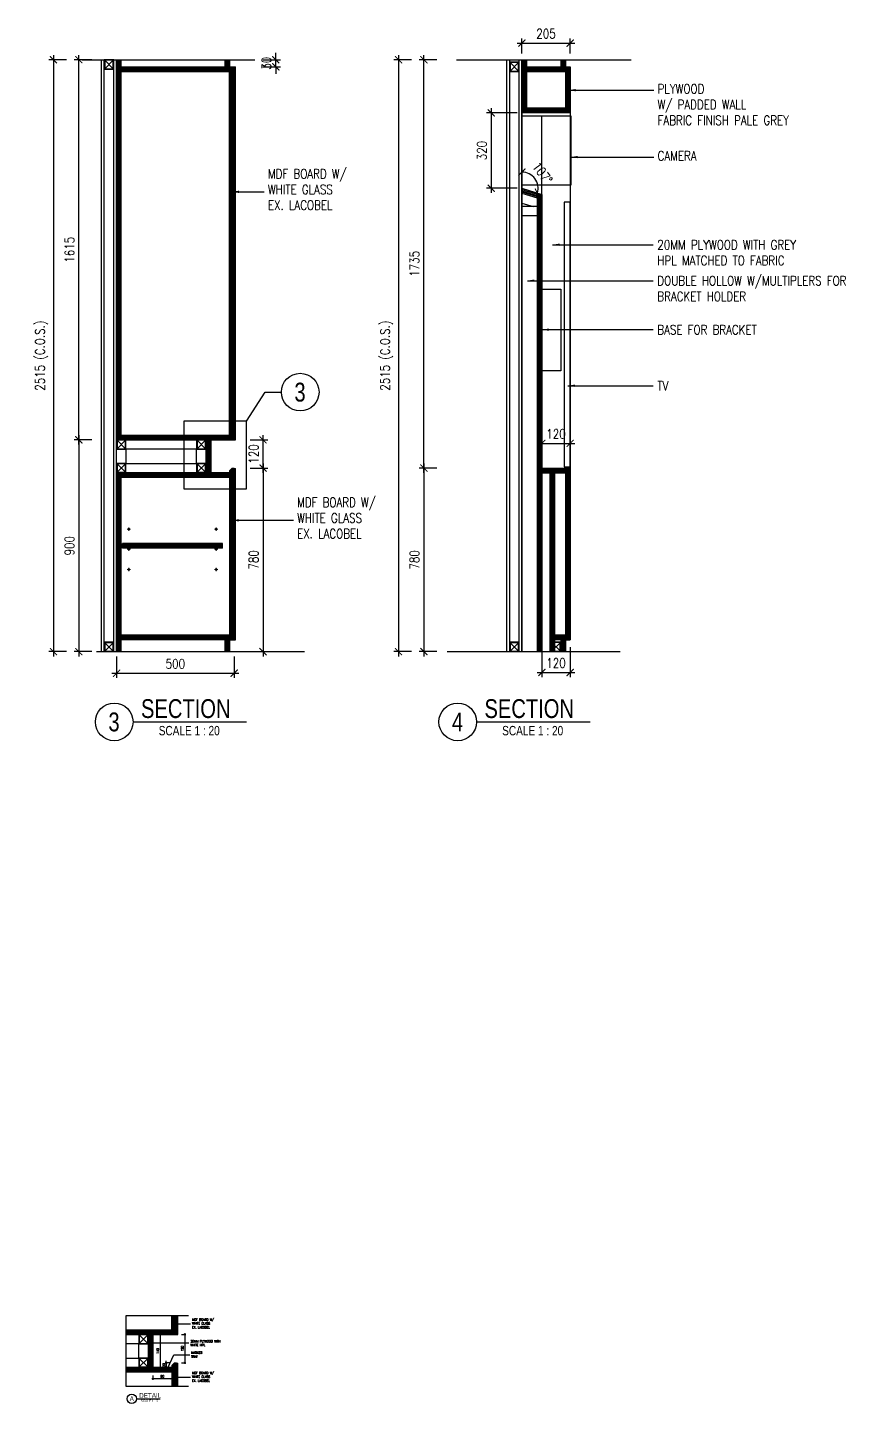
# Model space of a CAD drawing. Header units: millimetres. Extents: x 618222 to 630112, y -361745 to -355524.
# Drawn here: x 626636 to 630112, y -361745 to -355898 of the extents above; entities that cross this region are included whole.
import ezdxf
from ezdxf.enums import TextEntityAlignment as Align

# ---------------------------------------------------------------- set-up
doc = ezdxf.new("R2010")
doc.units = ezdxf.units.MM
doc.header["$LTSCALE"] = 8
doc.header["$MEASUREMENT"] = 0
for name, color, linetype in [('02acp', 2, 'Continuous'), ('03AFP', 3, 'Continuous'), ('04ABB', 3, 'Continuous')]:
    doc.layers.add(name, color=color, linetype=linetype)
doc.layers.add('A-FURN', color=3, linetype='Continuous', lineweight=5)
doc.styles.add('DIM', font='ROMANS.shx', dxfattribs={"width": 0.8})
doc.styles.add('JDL', font='UNIV.shx', dxfattribs={"width": 0.8})
doc.dimstyles.new('DIM-05', dxfattribs={"dimscale": 5, "dimtxt": 2, "dimasz": 1.5, "dimexe": 1, "dimexo": 1, "dimgap": 1, "dimtad": 1, "dimdec": 0, "dimzin": 0, "dimdsep": 46, "dimtxsty": 'DIM', "dimblk1": 'ARCHTICK', "dimblk2": 'ARCHTICK', "dimsah": 1, "dimcen": 0, "dimdle": 1, "dimclrd": 9, "dimclre": 9, "dimclrt": 3, "dimadec": 0, "dimazin": 0, "dimtfac": 0.5, "dimtdec": 0, "dimtix": 1, "dimtmove": 2, "dimatfit": 3, "dimfxl": 1, "dimtolj": 1, "dimtzin": 0, "dimarcsym": 0})
doc.dimstyles.new('DIM-20', dxfattribs={"dimscale": 20, "dimtxt": 2, "dimasz": 1.5, "dimexe": 1, "dimexo": 1, "dimgap": 1, "dimtad": 1, "dimdec": 0, "dimzin": 0, "dimdsep": 46, "dimtxsty": 'DIM', "dimblk1": 'ARCHTICK', "dimblk2": 'ARCHTICK', "dimsah": 1, "dimcen": 0, "dimclrd": 9, "dimclre": 9, "dimclrt": 3, "dimadec": 0, "dimazin": 0, "dimtfac": 0.5, "dimtdec": 0, "dimtix": 1, "dimtmove": 2, "dimatfit": 3, "dimfxl": 1, "dimtolj": 1, "dimtzin": 0, "dimarcsym": 0})
doc.dimstyles.new('DIM20', dxfattribs={"dimscale": 20, "dimtxt": 2, "dimasz": 1.5, "dimexe": 1, "dimexo": 1, "dimgap": 1, "dimtad": 1, "dimdec": 0, "dimzin": 0, "dimdsep": 46, "dimtxsty": 'DIM', "dimblk1": 'ARCHTICK', "dimblk2": 'ARCHTICK', "dimsah": 1, "dimcen": 0, "dimdle": 1, "dimclrd": 9, "dimclre": 9, "dimclrt": 3, "dimadec": 0, "dimazin": 0, "dimtfac": 0.5, "dimtdec": 0, "dimtix": 1, "dimtmove": 2, "dimatfit": 3, "dimfxl": 1, "dimtolj": 1, "dimtzin": 0, "dimarcsym": 0})

# ---------------------------------------------------------------- blocks, each defined once
blk = doc.blocks.new('_ARCHTICK')
at = {"color": 0, "linetype": 'ByBlock', "const_width": 0.15}
blk.add_lwpolyline([(-0.5, -0.5), (0.5, 0.5)], dxfattribs=at)
blk = doc.blocks.new('*D12')
at = {"layer": '02acp', "color": 9, "lineweight": -2, "transparency": 16777216}
for p, q in [((626801.1, -356035.4), (626725.9, -356035.4)), ((626745.9, -356015.4), (626745.9, -358570.4)), ((626801.1, -358550.4), (626725.9, -358550.4))]:
    blk.add_line(p, q, dxfattribs=at)
at = {"layer": 'Defpoints', "color": 0, "transparency": 16777216}
for p in [(626821.1, -356035.4), (626745.9, -358550.4), (626821.1, -358550.4)]:
    blk.add_point(p, dxfattribs=at)
at = {"layer": '02acp', "color": 9, "lineweight": -2, "transparency": 16777216, "xscale": 30, "yscale": 30, "zscale": 30}
for p, rotation in [((626745.9, -356035.4), 90), ((626745.9, -358550.4), 270)]:
    blk.add_blockref('_ARCHTICK', p, dxfattribs=dict(at, rotation=rotation))
at = {"layer": '02acp', "color": 3, "transparency": 16777216, "insert": (626695.4, -357292.9), "char_height": 40, "attachment_point": 5, "rotation": 90, "style": 'DIM'}
blk.add_mtext('\\A1;2515 (C.O.S.)', dxfattribs=at)
blk = doc.blocks.new('*D13')
at = {"layer": '02acp', "color": 9, "lineweight": -2, "transparency": 16777216}
for p, q in [((626909.1, -356035.4), (626833.9, -356035.4)), ((626853.9, -357670.4), (626853.9, -356015.4)), ((626909.1, -357650.4), (626833.9, -357650.4))]:
    blk.add_line(p, q, dxfattribs=at)
at = {"layer": 'Defpoints', "color": 0, "transparency": 16777216}
for p in [(626853.9, -356035.4), (626929.1, -356035.4), (626929.1, -357650.4)]:
    blk.add_point(p, dxfattribs=at)
at = {"layer": '02acp', "color": 9, "lineweight": -2, "transparency": 16777216, "xscale": 30, "yscale": 30, "zscale": 30}
for p, rotation in [((626853.9, -356035.4), 90), ((626853.9, -357650.4), 270)]:
    blk.add_blockref('_ARCHTICK', p, dxfattribs=dict(at, rotation=rotation))
at = {"layer": '02acp', "color": 3, "transparency": 16777216, "insert": (626813.9, -356842.9), "char_height": 40, "attachment_point": 5, "rotation": 90, "style": 'DIM'}
blk.add_mtext('\\A1;1615', dxfattribs=at)
blk = doc.blocks.new('HOLLOW')
h = blk.add_hatch(color=1)
h.paths.add_polyline_path([(0, 40), (0, 0), (40, 0), (40, 40)])
h.paths.add_polyline_path([(38, 38), (38, 2), (2, 2), (2, 38)], flags=16)
at = {"color": 1}
for p, q in [((2, 2), (38, 38)), ((38, 2), (2, 38))]:
    blk.add_line(p, q, dxfattribs=at)
at = {"color": 3}
for points in [[(0, 40), (0, 0), (40, 0), (40, 40)], [(2, 38), (2, 2), (38, 2), (38, 38)]]:
    blk.add_lwpolyline(points, close=True, dxfattribs=at)
blk = doc.blocks.new('*D26')
at = {"layer": '03AFP', "color": 9, "lineweight": -2, "transparency": 16777216}
for p, q in [((627014.2, -358570.4), (627014.2, -358662)), ((627514.2, -358570.4), (627514.2, -358662)), ((626994.2, -358642), (627534.2, -358642))]:
    blk.add_line(p, q, dxfattribs=at)
at = {"layer": 'Defpoints', "color": 0, "transparency": 16777216}
for p in [(627014.2, -358550.4), (627514.2, -358550.4), (627514.2, -358642)]:
    blk.add_point(p, dxfattribs=at)
at = {"layer": '03AFP', "color": 9, "lineweight": -2, "transparency": 16777216, "xscale": 30, "yscale": 30, "zscale": 30, "rotation": 180}
blk.add_blockref('_ARCHTICK', (627014.2, -358642), dxfattribs=at)
at = {"layer": '03AFP', "color": 9, "lineweight": -2, "transparency": 16777216, "xscale": 30, "yscale": 30, "zscale": 30}
blk.add_blockref('_ARCHTICK', (627514.2, -358642), dxfattribs=at)
at = {"layer": '03AFP', "color": 3, "transparency": 16777216, "insert": (627264.2, -358602), "char_height": 40, "attachment_point": 5, "style": 'DIM'}
blk.add_mtext('\\A1;500', dxfattribs=at)
blk = doc.blocks.new('adjustable')
at = {"layer": 'A-FURN', "color": 1}
for p, q in [((0, 85.4), (-7.1, 85.4)), ((0, 85.4), (0, 92.5)), ((0, 85.4), (7.1, 85.4)), ((0, 85.4), (0, 78.3)), ((0, 0), (-7.1, 0)), ((0, 0), (0, 7.1)), ((0, 0), (7.1, 0)), ((0, 0), (0, -7.1)), ((0, -85.4), (-7.1, -85.4)), ((0, -85.4), (0, -78.3)), ((0, -85.4), (7.1, -85.4)), ((0, -85.4), (0, -92.5))]:
    blk.add_line(p, q, dxfattribs=at)
at = {"layer": 'A-FURN', "color": 2}
for centre in [(0, 85.4), (0, 0), (0, -85.4)]:
    blk.add_circle(centre, 4.01, dxfattribs=at)
blk = doc.blocks.new('*D14')
at = {"layer": '02acp', "color": 9, "lineweight": -2, "transparency": 16777216}
for p, q in [((628320.6, -357750.4), (628320.6, -358570.4)), ((628375.8, -357770.4), (628300.6, -357770.4)), ((628375.8, -358550.4), (628300.6, -358550.4))]:
    blk.add_line(p, q, dxfattribs=at)
at = {"layer": 'Defpoints', "color": 0, "transparency": 16777216}
for p in [(628395.8, -357770.4), (628320.6, -358550.4), (628395.8, -358550.4)]:
    blk.add_point(p, dxfattribs=at)
at = {"layer": '02acp', "color": 9, "lineweight": -2, "transparency": 16777216, "xscale": 30, "yscale": 30, "zscale": 30}
for p, rotation in [((628320.6, -357770.4), 90), ((628320.6, -358550.4), 270)]:
    blk.add_blockref('_ARCHTICK', p, dxfattribs=dict(at, rotation=rotation))
at = {"layer": '02acp', "color": 3, "transparency": 16777216, "insert": (628280.6, -358160.4), "char_height": 40, "attachment_point": 5, "rotation": 90, "style": 'DIM'}
blk.add_mtext('\\A1;780', dxfattribs=at)
blk = doc.blocks.new('*D15')
at = {"layer": '02acp', "color": 9, "lineweight": -2, "transparency": 16777216}
for p, q in [((628267.8, -356035.4), (628192.6, -356035.4)), ((628212.6, -356015.4), (628212.6, -358570.4)), ((628267.8, -358550.4), (628192.6, -358550.4))]:
    blk.add_line(p, q, dxfattribs=at)
at = {"layer": 'Defpoints', "color": 0, "transparency": 16777216}
for p in [(628287.8, -356035.4), (628212.6, -358550.4), (628287.8, -358550.4)]:
    blk.add_point(p, dxfattribs=at)
at = {"layer": '02acp', "color": 9, "lineweight": -2, "transparency": 16777216, "xscale": 30, "yscale": 30, "zscale": 30}
for p, rotation in [((628212.6, -356035.4), 90), ((628212.6, -358550.4), 270)]:
    blk.add_blockref('_ARCHTICK', p, dxfattribs=dict(at, rotation=rotation))
at = {"layer": '02acp', "color": 3, "transparency": 16777216, "insert": (628162.1, -357292.9), "char_height": 40, "attachment_point": 5, "rotation": 90, "style": 'DIM'}
blk.add_mtext('\\A1;2515 (C.O.S.)', dxfattribs=at)
blk = doc.blocks.new('*D16')
at = {"layer": '02acp', "color": 9, "lineweight": -2, "transparency": 16777216}
for p, q in [((628375.8, -356035.4), (628300.6, -356035.4)), ((628320.6, -357790.4), (628320.6, -356015.4)), ((628375.8, -357770.4), (628300.6, -357770.4))]:
    blk.add_line(p, q, dxfattribs=at)
at = {"layer": 'Defpoints', "color": 0, "transparency": 16777216}
for p in [(628320.6, -356035.4), (628395.8, -356035.4), (628395.8, -357770.4)]:
    blk.add_point(p, dxfattribs=at)
at = {"layer": '02acp', "color": 9, "lineweight": -2, "transparency": 16777216, "xscale": 30, "yscale": 30, "zscale": 30}
for p, rotation in [((628320.6, -356035.4), 90), ((628320.6, -357770.4), 270)]:
    blk.add_blockref('_ARCHTICK', p, dxfattribs=dict(at, rotation=rotation))
at = {"layer": '02acp', "color": 3, "transparency": 16777216, "insert": (628280.6, -356902.9), "char_height": 40, "attachment_point": 5, "rotation": 90, "style": 'DIM'}
blk.add_mtext('\\A1;1735', dxfattribs=at)
blk = doc.blocks.new('H')
at = {"layer": '03AFP', "color": 1}
for p, q in [((0, 0), (40, 40)), ((40, 0), (0, 40))]:
    blk.add_line(p, q, dxfattribs=at)
at = {"layer": '03AFP'}
blk.add_lwpolyline([(0, 0), (40, 0), (40, 40), (0, 40)], close=True, dxfattribs=at)
at = {"layer": '03AFP', "color": 1}
blk.add_lwpolyline([(2, 2), (38, 2), (38, 38), (2, 38)], close=True, dxfattribs=at)
blk = doc.blocks.new('*D33')
at = {"layer": '03AFP', "color": 9, "lineweight": -2, "transparency": 16777216}
for p, q in [((628717, -356261.4), (628587, -356261.4)), ((628607, -356241.4), (628607, -356601.4)), ((628717, -356581.4), (628587, -356581.4))]:
    blk.add_line(p, q, dxfattribs=at)
at = {"layer": 'Defpoints', "color": 0, "transparency": 16777216}
for p in [(628737, -356261.4), (628607, -356581.4), (628737, -356581.4)]:
    blk.add_point(p, dxfattribs=at)
at = {"layer": '03AFP', "color": 9, "lineweight": -2, "transparency": 16777216, "xscale": 30, "yscale": 30, "zscale": 30}
for p, rotation in [((628607, -356261.4), 90), ((628607, -356581.4), 270)]:
    blk.add_blockref('_ARCHTICK', p, dxfattribs=dict(at, rotation=rotation))
at = {"layer": '03AFP', "color": 3, "transparency": 16777216, "insert": (628567, -356421.4), "char_height": 40, "attachment_point": 5, "rotation": 90, "style": 'DIM'}
blk.add_mtext('\\A1;320', dxfattribs=at)
blk = doc.blocks.new('*D37')
at = {"layer": '03AFP', "color": 9, "lineweight": -2, "transparency": 16777216}
blk.add_arc((628737, -356581.4), 68.7, 343, 90, dxfattribs=at)
at = {"layer": 'Defpoints', "color": 0, "transparency": 16777216}
for p in [(628737, -356035.4), (628737, -356581.4), (628802.1, -356559.4), (628822, -356607.4), (628737, -358550.4)]:
    blk.add_point(p, dxfattribs=at)
at = {"layer": '03AFP', "color": 9, "lineweight": -2, "transparency": 16777216, "xscale": 30, "yscale": 30, "zscale": 30}
for p, rotation in [((628737, -356512.7), 179.9999999999999), ((628802.7, -356601.5), 252.9999999999653)]:
    blk.add_blockref('_ARCHTICK', p, dxfattribs=dict(at, rotation=rotation))
at = {"layer": '03AFP', "color": 3, "transparency": 16777216, "insert": (628824.4, -356516.8), "char_height": 40, "attachment_point": 5, "rotation": 306.5, "style": 'DIM'}
blk.add_mtext('\\A1;107°', dxfattribs=at)
blk = doc.blocks.new('*D40')
at = {"layer": 'Defpoints', "color": 9, "lineweight": -2, "transparency": 16777216}
for p, q in [((628822, -358531.6), (628822, -358658.8)), ((628942, -358531.6), (628942, -358658.8)), ((628802, -358638.8), (628962, -358638.8))]:
    blk.add_line(p, q, dxfattribs=at)
at = {"layer": 'Defpoints', "color": 0, "transparency": 16777216}
for p in [(628822, -358511.6), (628942, -358511.6), (628942, -358638.8)]:
    blk.add_point(p, dxfattribs=at)
at = {"layer": 'Defpoints', "color": 9, "lineweight": -2, "transparency": 16777216, "xscale": 30, "yscale": 30, "zscale": 30, "rotation": 180}
blk.add_blockref('_ARCHTICK', (628822, -358638.8), dxfattribs=at)
at = {"layer": 'Defpoints', "color": 9, "lineweight": -2, "transparency": 16777216, "xscale": 30, "yscale": 30, "zscale": 30}
blk.add_blockref('_ARCHTICK', (628942, -358638.8), dxfattribs=at)
at = {"layer": 'Defpoints', "color": 3, "transparency": 16777216, "insert": (628882, -358598.8), "char_height": 40, "attachment_point": 5, "style": 'DIM'}
blk.add_mtext('\\A1;120', dxfattribs=at)
blk = doc.blocks.new('*D53')
at = {"layer": '02acp', "color": 9, "lineweight": -2, "transparency": 16777216}
for p, q in [((627636.8, -357750.4), (627636.8, -358570.4)), ((627581.6, -357770.4), (627656.8, -357770.4)), ((627581.6, -358550.4), (627656.8, -358550.4))]:
    blk.add_line(p, q, dxfattribs=at)
at = {"layer": 'Defpoints', "color": 0, "transparency": 16777216}
for p in [(627561.6, -357770.4), (627561.6, -358550.4), (627636.8, -358550.4)]:
    blk.add_point(p, dxfattribs=at)
at = {"layer": '02acp', "color": 9, "lineweight": -2, "transparency": 16777216, "xscale": 30, "yscale": 30, "zscale": 30}
for p, rotation in [((627636.8, -357770.4), 90), ((627636.8, -358550.4), 270)]:
    blk.add_blockref('_ARCHTICK', p, dxfattribs=dict(at, rotation=rotation))
at = {"layer": '02acp', "color": 3, "transparency": 16777216, "insert": (627596.8, -358160.4), "char_height": 40, "attachment_point": 5, "rotation": 90, "style": 'DIM'}
blk.add_mtext('\\A1;780', dxfattribs=at)
blk = doc.blocks.new('*D52')
at = {"layer": '02acp', "color": 9, "lineweight": -2, "transparency": 16777216}
for p, q in [((627636.8, -357790.4), (627636.8, -357630.4)), ((627581.6, -357650.4), (627656.8, -357650.4)), ((627581.6, -357770.4), (627656.8, -357770.4))]:
    blk.add_line(p, q, dxfattribs=at)
at = {"layer": 'Defpoints', "color": 0, "transparency": 16777216}
for p in [(627561.6, -357650.4), (627636.8, -357650.4), (627561.6, -357770.4)]:
    blk.add_point(p, dxfattribs=at)
at = {"layer": '02acp', "color": 9, "lineweight": -2, "transparency": 16777216, "xscale": 30, "yscale": 30, "zscale": 30}
for p, rotation in [((627636.8, -357650.4), 90), ((627636.8, -357770.4), 270)]:
    blk.add_blockref('_ARCHTICK', p, dxfattribs=dict(at, rotation=rotation))
at = {"layer": '02acp', "color": 3, "transparency": 16777216, "insert": (627596.8, -357710.4), "char_height": 40, "attachment_point": 5, "rotation": 90, "style": 'DIM'}
blk.add_mtext('\\A1;120', dxfattribs=at)
blk = doc.blocks.new('*D54')
at = {"layer": '02acp', "color": 9, "lineweight": -2, "transparency": 16777216}
for p, q in [((626853.9, -357630.4), (626853.9, -358570.4)), ((626909.1, -357650.4), (626833.9, -357650.4)), ((626909.1, -358550.4), (626833.9, -358550.4))]:
    blk.add_line(p, q, dxfattribs=at)
at = {"layer": 'Defpoints', "color": 0, "transparency": 16777216}
for p in [(626929.1, -357650.4), (626853.9, -358550.4), (626929.1, -358550.4)]:
    blk.add_point(p, dxfattribs=at)
at = {"layer": '02acp', "color": 9, "lineweight": -2, "transparency": 16777216, "xscale": 30, "yscale": 30, "zscale": 30}
for p, rotation in [((626853.9, -357650.4), 90), ((626853.9, -358550.4), 270)]:
    blk.add_blockref('_ARCHTICK', p, dxfattribs=dict(at, rotation=rotation))
at = {"layer": '02acp', "color": 3, "transparency": 16777216, "insert": (626813.9, -358100.4), "char_height": 40, "attachment_point": 5, "rotation": 90, "style": 'DIM'}
blk.add_mtext('\\A1;900', dxfattribs=at)
blk = doc.blocks.new('*D55')
at = {"layer": '03AFP', "color": 9, "lineweight": -2, "transparency": 16777216}
for p, q in [((627239.7, -361571.9), (627220.3, -361571.9)), ((627239.7, -361591.9), (627220.3, -361591.9)), ((627225.3, -361571.9), (627225.3, -361564.4)), ((627225.3, -361571.9), (627225.3, -361591.9)), ((627225.3, -361591.9), (627225.3, -361599.4))]:
    blk.add_line(p, q, dxfattribs=at)
at = {"layer": 'Defpoints', "color": 0, "transparency": 16777216}
for p in [(627225.3, -361591.9), (627244.7, -361571.9), (627244.7, -361591.9)]:
    blk.add_point(p, dxfattribs=at)
at = {"layer": '03AFP', "color": 9, "lineweight": -2, "transparency": 16777216, "xscale": 7.5, "yscale": 7.5, "zscale": 7.5}
for p, rotation in [((627225.3, -361571.9), 270), ((627225.3, -361591.9), 90)]:
    blk.add_blockref('_ARCHTICK', p, dxfattribs=dict(at, rotation=rotation))
at = {"layer": '03AFP', "color": 3, "transparency": 16777216, "insert": (627215.3, -361581.9), "char_height": 10, "attachment_point": 5, "rotation": 90, "style": 'DIM'}
blk.add_mtext('\\A1;20', dxfattribs=at)
blk = doc.blocks.new('*D56')
at = {"layer": '03AFP', "color": 9, "lineweight": -2, "transparency": 16777216}
for p, q in [((627213.5, -361451.9), (627194.4, -361451.9)), ((627199.4, -361446.9), (627199.4, -361596.9)), ((627213.5, -361591.9), (627194.4, -361591.9))]:
    blk.add_line(p, q, dxfattribs=at)
at = {"layer": 'Defpoints', "color": 0, "transparency": 16777216}
for p in [(627218.5, -361451.9), (627199.4, -361591.9), (627218.5, -361591.9)]:
    blk.add_point(p, dxfattribs=at)
at = {"layer": '03AFP', "color": 9, "lineweight": -2, "transparency": 16777216, "xscale": 7.5, "yscale": 7.5, "zscale": 7.5}
for p, rotation in [((627199.4, -361451.9), 90), ((627199.4, -361591.9), 270)]:
    blk.add_blockref('_ARCHTICK', p, dxfattribs=dict(at, rotation=rotation))
at = {"layer": '03AFP', "color": 3, "transparency": 16777216, "insert": (627189.4, -361521.9), "char_height": 10, "attachment_point": 5, "rotation": 90, "style": 'DIM'}
blk.add_mtext('\\A1;140', dxfattribs=at)
blk = doc.blocks.new('*D57')
at = {"layer": '03AFP', "color": 9, "lineweight": -2, "transparency": 16777216}
for p, q in [((627289.6, -361451.9), (627308.7, -361451.9)), ((627303.7, -361446.9), (627303.7, -361576.9)), ((627289.6, -361571.9), (627308.7, -361571.9))]:
    blk.add_line(p, q, dxfattribs=at)
at = {"layer": 'Defpoints', "color": 0, "transparency": 16777216}
for p in [(627284.6, -361451.9), (627284.6, -361571.9), (627303.7, -361571.9)]:
    blk.add_point(p, dxfattribs=at)
at = {"layer": '03AFP', "color": 9, "lineweight": -2, "transparency": 16777216, "xscale": 7.5, "yscale": 7.5, "zscale": 7.5}
for p, rotation in [((627303.7, -361451.9), 90), ((627303.7, -361571.9), 270)]:
    blk.add_blockref('_ARCHTICK', p, dxfattribs=dict(at, rotation=rotation))
at = {"layer": '03AFP', "color": 3, "transparency": 16777216, "insert": (627293.7, -361511.9), "char_height": 10, "attachment_point": 5, "rotation": 90, "style": 'DIM'}
blk.add_mtext('\\A1;120', dxfattribs=at)
blk = doc.blocks.new('*D58')
at = {"layer": '03AFP', "color": 9, "lineweight": -2, "transparency": 16777216}
for p, q in [((627253.7, -361639.8), (627163.7, -361639.8)), ((627168.7, -361625.7), (627168.7, -361644.8)), ((627248.7, -361625.7), (627248.7, -361644.8))]:
    blk.add_line(p, q, dxfattribs=at)
at = {"layer": 'Defpoints', "color": 0, "transparency": 16777216}
for p in [(627168.7, -361620.7), (627168.7, -361639.8), (627248.7, -361620.7)]:
    blk.add_point(p, dxfattribs=at)
at = {"layer": '03AFP', "color": 9, "lineweight": -2, "transparency": 16777216, "xscale": 7.5, "yscale": 7.5, "zscale": 7.5, "rotation": 180}
blk.add_blockref('_ARCHTICK', (627168.7, -361639.8), dxfattribs=at)
at = {"layer": '03AFP', "color": 9, "lineweight": -2, "transparency": 16777216, "xscale": 7.5, "yscale": 7.5, "zscale": 7.5}
blk.add_blockref('_ARCHTICK', (627248.7, -361639.8), dxfattribs=at)
at = {"layer": '03AFP', "color": 3, "transparency": 16777216, "insert": (627208.7, -361629.8), "char_height": 10, "attachment_point": 5, "style": 'DIM'}
blk.add_mtext('\\A1;80', dxfattribs=at)
blk = doc.blocks.new('*D60')
at = {"layer": 'Defpoints', "color": 9, "lineweight": -2, "transparency": 16777216}
for p, q in [((628717, -355964.7), (628962, -355964.7)), ((628737, -356009.3), (628737, -355944.7)), ((628942, -356009.3), (628942, -355944.7))]:
    blk.add_line(p, q, dxfattribs=at)
at = {"layer": 'Defpoints', "color": 0, "transparency": 16777216}
for p in [(628942, -355964.7), (628737, -356029.3), (628942, -356029.3)]:
    blk.add_point(p, dxfattribs=at)
at = {"layer": 'Defpoints', "color": 9, "lineweight": -2, "transparency": 16777216, "xscale": 30, "yscale": 30, "zscale": 30, "rotation": 180}
blk.add_blockref('_ARCHTICK', (628737, -355964.7), dxfattribs=at)
at = {"layer": 'Defpoints', "color": 9, "lineweight": -2, "transparency": 16777216, "xscale": 30, "yscale": 30, "zscale": 30}
blk.add_blockref('_ARCHTICK', (628942, -355964.7), dxfattribs=at)
at = {"layer": 'Defpoints', "color": 3, "transparency": 16777216, "insert": (628839.5, -355924.7), "char_height": 40, "attachment_point": 5, "style": 'DIM'}
blk.add_mtext('\\A1;205', dxfattribs=at)
blk = doc.blocks.new('*D61')
at = {"layer": '02acp', "color": 9, "lineweight": -2, "transparency": 16777216}
for p, q in [((627635.9, -356035.4), (627711.1, -356035.4)), ((627691.1, -356035.4), (627691.1, -356005.4)), ((627691.1, -356065.4), (627691.1, -356035.4)), ((627635.9, -356065.4), (627711.1, -356065.4)), ((627691.1, -356065.4), (627691.1, -356095.4))]:
    blk.add_line(p, q, dxfattribs=at)
at = {"layer": 'Defpoints', "color": 0, "transparency": 16777216}
for p in [(627615.9, -356035.4), (627691.1, -356035.4), (627615.9, -356065.4)]:
    blk.add_point(p, dxfattribs=at)
at = {"layer": '02acp', "color": 9, "lineweight": -2, "transparency": 16777216, "xscale": 30, "yscale": 30, "zscale": 30}
for p, rotation in [((627691.1, -356035.4), 270), ((627691.1, -356065.4), 90)]:
    blk.add_blockref('_ARCHTICK', p, dxfattribs=dict(at, rotation=rotation))
at = {"layer": '02acp', "color": 3, "transparency": 16777216, "insert": (627651.1, -356050.4), "char_height": 40, "attachment_point": 5, "rotation": 90, "style": 'DIM'}
blk.add_mtext('\\A1;30', dxfattribs=at)
blk = doc.blocks.new('*D64')
at = {"layer": 'Defpoints', "color": 9, "lineweight": -2, "transparency": 16777216}
for p, q in [((628822, -357558.1), (628822, -357685.3)), ((628942, -357558.1), (628942, -357685.3)), ((628802, -357665.3), (628962, -357665.3))]:
    blk.add_line(p, q, dxfattribs=at)
at = {"layer": 'Defpoints', "color": 0, "transparency": 16777216}
for p in [(628822, -357538.1), (628942, -357538.1), (628942, -357665.3)]:
    blk.add_point(p, dxfattribs=at)
at = {"layer": 'Defpoints', "color": 9, "lineweight": -2, "transparency": 16777216, "xscale": 30, "yscale": 30, "zscale": 30, "rotation": 180}
blk.add_blockref('_ARCHTICK', (628822, -357665.3), dxfattribs=at)
at = {"layer": 'Defpoints', "color": 9, "lineweight": -2, "transparency": 16777216, "xscale": 30, "yscale": 30, "zscale": 30}
blk.add_blockref('_ARCHTICK', (628942, -357665.3), dxfattribs=at)
at = {"layer": 'Defpoints', "color": 3, "transparency": 16777216, "insert": (628882, -357625.3), "char_height": 40, "attachment_point": 5, "style": 'DIM'}
blk.add_mtext('\\A1;120', dxfattribs=at)

msp = doc.modelspace()

# ---------------------------------------------------------------- hatches: boundary and pattern name
for points in [[(627248.7, -361591.9), (627246.7, -361591.9), (627246.7, -361611.9), (627248.7, -361611.9)], [(627268.7, -361571.9), (627260.7, -361571.9), (627248.7, -361583.9), (627248.7, -361586.8), (627261.5, -361573.9), (627268.7, -361573.9)]]:
    msp.add_hatch(color=1).paths.add_polyline_path(points)
at = {"layer": '03AFP'}
h = msp.add_hatch(dxfattribs=at)
h.set_pattern_fill('CORK', color=8, angle=90, style=0)
h.set_pattern_definition([(90, (613451.5642, -359929.0658), (-3.175, 2e-16), []), (225, (613453.152, -359927.478), (6.350003, -6.350003), [4.49013, -4.49013]), (225, (613453.152, -359926.6845), (6.350003, -6.350003), [4.49013, -4.49013]), (225, (613453.152, -359925.891), (6.350003, -6.350003), [4.49013, -4.49013])])
h.paths.add_polyline_path([(627520.2, -356065.4), (627514.2, -356065.4), (627514.2, -357650.4), (627520.2, -357650.4)])
h = msp.add_hatch(dxfattribs=at)
h.set_pattern_fill('CORK', color=8, angle=90, style=0)
h.set_pattern_definition([(90, (613451.5642, -360779.0658), (-3.175, 2e-16), []), (225, (613453.152, -360777.478), (6.350003, -6.350003), [4.49013, -4.49013]), (225, (613453.152, -360776.6845), (6.350003, -6.350003), [4.49013, -4.49013]), (225, (613453.152, -360775.891), (6.350003, -6.350003), [4.49013, -4.49013])])
h.paths.add_polyline_path([(627520.2, -357772.4), (627514.2, -357772.4), (627514.2, -358500.4), (627520.2, -358500.4)])
h = msp.add_hatch(dxfattribs=at)
h.set_pattern_fill('CORK', color=8, angle=90, style=0)
h.set_pattern_definition([(90, (613206.0466, -363730.5805), (-3.175, 2e-16), []), (225, (613207.634, -363728.993), (6.350003, -6.350003), [4.49013, -4.49013]), (225, (613207.634, -363728.199), (6.350003, -6.350003), [4.49013, -4.49013]), (225, (613207.634, -363727.4055), (6.350003, -6.350003), [4.49013, -4.49013])])
h.paths.add_polyline_path([(627274.7, -361373.2), (627268.7, -361373.2), (627268.7, -361451.9), (627274.7, -361451.9)])
h = msp.add_hatch(dxfattribs=at)
h.set_pattern_fill('CORK', color=8, angle=90, style=0)
h.set_pattern_definition([(90, (613206.0466, -364580.5805), (-3.175, 2e-16), []), (225, (613207.634, -364578.993), (6.350003, -6.350003), [4.49013, -4.49013]), (225, (613207.634, -364578.199), (6.350003, -6.350003), [4.49013, -4.49013]), (225, (613207.634, -364577.4055), (6.350003, -6.350003), [4.49013, -4.49013])])
h.paths.add_polyline_path([(627268.7, -361670.9), (627274.7, -361670.9), (627274.7, -361573.9), (627268.7, -361573.9)])

# ---------------------------------------------------------------- linework, layer by layer
msp.add_lwpolyline([(628942, -356640.4), (628917, -356640.4), (628917, -357765.4), (628942, -357765.4)], close=True)
for p, q in [((626950.2, -358550.4), (626950.2, -356035.4)), ((626962.2, -358550.4), (626962.2, -356035.4)), ((627002.2, -358550.4), (627002.2, -356035.4)), ((627014.2, -358550.4), (627014.2, -356035.4)), ((627034.2, -357630.4), (627034.2, -356035.4)), ((627474.2, -356035.4), (627474.2, -356086.3)), ((627494.2, -356035.4), (627494.2, -356086.3)), ((628673, -358550.4), (628673, -356035.4)), ((628685, -358550.4), (628685, -356035.4)), ((628725, -358550.4), (628725, -356035.4)), ((628737, -358550.4), (628737, -356035.4)), ((628737, -356035.4), (628737, -358550.4)), ((628757, -356035.4), (628757, -356241.4)), ((628902, -356035.4), (628902, -356086.3)), ((628922, -356035.4), (628922, -356086.3)), ((627034.2, -356065.4), (627474.2, -356065.4)), ((627494.2, -356086.3), (627034.2, -356086.3)), ((627494.2, -356065.4), (627520.2, -356065.4)), ((627494.2, -357650.4), (627494.2, -356065.4)), ((627514.2, -357650.4), (627514.2, -356065.4)), ((627520.2, -357650.4), (627520.2, -356065.4)), ((628757, -356065.4), (628902, -356065.4)), ((628922, -356086.3), (628757, -356086.3)), ((628922, -356065.4), (628922, -356261.4)), ((628942, -356065.4), (628942, -357780.4)), ((628922, -356241.4), (628737, -356241.4)), ((628942, -356261.4), (628737, -356261.4)), ((628737, -356581.4), (628822, -356607.4)), ((628737, -356602.3), (628802, -356622.2)), ((628802, -356601.3), (628802, -358550.4)), ((628822, -356607.4), (628822, -358550.4)), ((627565.9, -357571.6), (627645.2, -357447.7)), ((627645.2, -357447.7), (627714.7, -357447.7)), ((627014.2, -357630.4), (627494.2, -357630.4)), ((627014.2, -357650.4), (627494.2, -357650.4)), ((627394.2, -357650.4), (627394.2, -357790.4)), ((627414.2, -357650.4), (627414.2, -357790.4)), ((627494.2, -357650.4), (627520.2, -357650.4)), ((627494.2, -357790.4), (627014.2, -357790.4)), ((627494.2, -357810.4), (627014.2, -357810.4)), ((627034.2, -358550.4), (627034.2, -357810.4)), ((627492.2, -357790.4), (627492.2, -357810.4)), ((627506.2, -357770.4), (627494.2, -357782.4)), ((627507, -357772.4), (627494.2, -357785.3)), ((627494.2, -357782.4), (627494.2, -358500.4)), ((627506.2, -357770.4), (627514.2, -357770.4)), ((627507, -357772.4), (627514.2, -357772.4)), ((627514.2, -357770.4), (627514.2, -358500.4)), ((627514.2, -357772.4), (627520.2, -357772.4)), ((627520.2, -358500.4), (627520.2, -357772.4)), ((628822, -357770.4), (628942, -357770.4)), ((628822, -357790.4), (628922, -357790.4)), ((628855.6, -357790.4), (628855.6, -358550.4)), ((628875.6, -357790.4), (628875.6, -358550.4)), ((628922, -357770.4), (628922, -358500.4)), ((628942, -357770.4), (628942, -358500.4)), ((627039.2, -358111.3), (627039.2, -358090.4)), ((627041.2, -358111.3), (627041.2, -358090.4)), ((627462.2, -358111.3), (627462.2, -358090.4)), ((627464.2, -358111.3), (627464.2, -358090.4)), ((627494.2, -358480.4), (627034.2, -358480.4)), ((627494.2, -358500.4), (627034.2, -358500.4)), ((627474.2, -358500.4), (627474.2, -358550.4)), ((627494.2, -358500.4), (627514.2, -358500.4)), ((627494.2, -358500.4), (627494.2, -358550.4)), ((627514.2, -358500.4), (627520.2, -358500.4)), ((628922, -358480.4), (628875.6, -358480.4)), ((628922, -358500.4), (628875.6, -358500.4)), ((628902, -358500.4), (628942, -358500.4)), ((628902, -358500.4), (628902, -358550.4)), ((628922, -358500.4), (628922, -358550.4)), ((627084.3, -358849.1), (627567, -358849.1)), ((628544.1, -358849.1), (629026.8, -358849.1)), ((627248.7, -361451.9), (627248.7, -361373.2)), ((627268.7, -361451.9), (627268.7, -361373.2)), ((627274.7, -361451.9), (627274.7, -361373.2)), ((627054, -361431.9), (627248.7, -361431.9)), ((627054, -361451.9), (627248.7, -361451.9)), ((627148.7, -361451.9), (627148.7, -361591.9)), ((627168.7, -361451.9), (627168.7, -361591.9)), ((627248.7, -361451.9), (627274.7, -361451.9)), ((627248.7, -361591.9), (627054, -361591.9)), ((627248.7, -361611.9), (627054, -361611.9)), ((627246.7, -361591.9), (627246.7, -361611.9)), ((627260.7, -361571.9), (627248.7, -361583.9)), ((627261.5, -361573.9), (627248.7, -361586.8)), ((627248.7, -361583.9), (627248.7, -361670.9)), ((627260.7, -361571.9), (627268.7, -361571.9)), ((627261.5, -361573.9), (627268.7, -361573.9)), ((627268.7, -361571.9), (627268.7, -361670.9)), ((627268.7, -361573.9), (627274.7, -361573.9)), ((627274.7, -361670.9), (627274.7, -361573.9)), ((627099, -361725.1), (627199.8, -361725.1))]:
    msp.add_line(p, q, dxfattribs=at)
at = {"layer": '03AFP', "color": 1}
for p, q in [((627019.2, -357630.4), (627019.2, -356035.4)), ((627024.2, -357630.4), (627024.2, -356035.4)), ((627029.2, -357630.4), (627029.2, -356035.4)), ((627479.2, -356035.4), (627479.2, -356086.3)), ((627484.2, -356035.4), (627484.2, -356086.3)), ((627489.2, -356035.4), (627489.2, -356086.3)), ((628742, -356035.4), (628742, -356241.4)), ((628747, -356035.4), (628747, -356241.4)), ((628752, -356035.4), (628752, -356241.4)), ((628907, -356035.4), (628907, -356086.3)), ((628912, -356035.4), (628912, -356086.3)), ((628917, -356035.4), (628917, -356086.3)), ((627474.2, -356071.3), (627034.2, -356071.3)), ((627474.2, -356076.3), (627034.2, -356076.3)), ((627474.2, -356081.3), (627034.2, -356081.3)), ((627499.2, -357650.4), (627499.2, -356065.4)), ((627504.2, -357650.4), (627504.2, -356065.4)), ((627509.2, -357650.4), (627509.2, -356065.4)), ((628902, -356071.3), (628757, -356071.3)), ((628902, -356076.3), (628757, -356076.3)), ((628902, -356081.3), (628757, -356081.3)), ((628927, -356065.4), (628927, -356261.4)), ((628932, -356065.4), (628932, -356261.4)), ((628937, -356065.4), (628937, -356261.4)), ((628922, -356246.4), (628737, -356246.4)), ((628922, -356251.4), (628737, -356251.4)), ((628922, -356256.4), (628737, -356256.4)), ((628822, -356607.4), (628822, -356275.2)), ((628737, -356586.7), (628802, -356606.5)), ((628737, -356591.9), (628802, -356611.8)), ((628737, -356597.1), (628802, -356617)), ((628807, -356602.8), (628807, -358550.4)), ((628812, -356604.4), (628812, -358550.4)), ((628817, -356605.9), (628817, -358550.4)), ((628737, -356644.2), (628785.2, -356658.9)), ((628802, -356658.9), (628737, -356658.9)), ((628802, -356698.9), (628737, -356698.9)), ((627014.2, -357635.4), (627494.2, -357635.4)), ((627014.2, -357640.4), (627494.2, -357640.4)), ((627014.2, -357645.4), (627494.2, -357645.4)), ((627399.2, -357650.4), (627399.2, -357790.4)), ((627404.2, -357650.4), (627404.2, -357790.4)), ((627409.2, -357650.4), (627409.2, -357790.4)), ((627492.2, -357795.4), (627014.2, -357795.4)), ((627492.2, -357800.4), (627014.2, -357800.4)), ((627492.2, -357805.4), (627014.2, -357805.4)), ((627019.2, -358550.4), (627019.2, -357810.4)), ((627024.2, -358550.4), (627024.2, -357810.4)), ((627029.2, -358550.4), (627029.2, -357810.4)), ((627499.2, -357780.3), (627499.2, -358500.4)), ((627504.2, -357775.3), (627504.2, -358500.4)), ((627509.2, -357772.4), (627509.2, -358500.4)), ((628822, -357775.4), (628922, -357775.4)), ((628822, -357780.4), (628922, -357780.4)), ((628822, -357785.4), (628922, -357785.4)), ((628860.6, -357790.4), (628860.6, -358550.4)), ((628865.6, -357790.4), (628865.6, -358550.4)), ((628870.6, -357790.4), (628870.6, -358550.4)), ((628927, -357770.4), (628927, -358500.4)), ((628932, -357770.4), (628932, -358500.4)), ((628937, -357770.4), (628937, -357780.4)), ((628937, -357770.4), (628937, -358500.4)), ((627462.2, -358095.4), (627041.2, -358095.4)), ((627462.2, -358100.4), (627041.2, -358100.4)), ((627462.2, -358105.4), (627041.2, -358105.4)), ((627494.2, -358485.4), (627034.2, -358485.4)), ((627494.2, -358490.4), (627034.2, -358490.4)), ((627494.2, -358495.4), (627034.2, -358495.4)), ((627479.2, -358500.4), (627479.2, -358550.4)), ((627484.2, -358500.4), (627484.2, -358550.4)), ((627489.2, -358500.4), (627489.2, -358550.4)), ((628922, -358485.4), (628875.6, -358485.4)), ((628922, -358490.4), (628875.6, -358490.4)), ((628922, -358495.4), (628875.6, -358495.4)), ((628907, -358500.4), (628907, -358550.4)), ((628912, -358500.4), (628912, -358550.4)), ((628917, -358500.4), (628917, -358550.4)), ((627253.7, -361451.9), (627253.7, -361373.2)), ((627258.7, -361451.9), (627258.7, -361373.2)), ((627263.7, -361451.9), (627263.7, -361373.2)), ((627054, -361436.9), (627248.7, -361436.9)), ((627054, -361441.9), (627248.7, -361441.9)), ((627054, -361446.9), (627248.7, -361446.9)), ((627153.7, -361451.9), (627153.7, -361591.9)), ((627158.7, -361451.9), (627158.7, -361591.9)), ((627163.7, -361451.9), (627163.7, -361591.9)), ((627246.7, -361596.9), (627054, -361596.9)), ((627246.7, -361601.9), (627054, -361601.9)), ((627246.7, -361606.9), (627054, -361606.9)), ((627253.7, -361581.8), (627253.7, -361670.9)), ((627258.7, -361576.8), (627258.7, -361670.9)), ((627263.7, -361573.9), (627263.7, -361670.9))]:
    msp.add_line(p, q, dxfattribs=at)
at = {"layer": '03AFP', "color": 5}
for p, q in [((626929, -358550.4), (627813.5, -358550.4)), ((628418.8, -358550.4), (629155.1, -358550.4))]:
    msp.add_line(p, q, dxfattribs=at)
at = {"layer": '03AFP'}
for points in [[(628737, -356567.2), (628947, -356567.2), (628947, -356275.2), (628737, -356275.2)], [(628822, -357010), (628902, -357010), (628902, -357357.8), (628822, -357357.8)]]:
    msp.add_lwpolyline(points, close=True, dxfattribs=at)
at = {"layer": '03AFP', "color": 4, "ltscale": 2}
msp.add_lwpolyline([(627299.5, -357858.4), (627565.9, -357858.4), (627565.9, -357571.6), (627299.5, -357571.6)], close=True, dxfattribs=at)
at = {"layer": '03AFP', "color": 1}
msp.add_lwpolyline([(627054.2, -357690.4), (627054.2, -357750.4), (627354.2, -357750.4), (627354.2, -357690.4)], close=True, dxfattribs=at)
at = {"layer": '03AFP'}
for points in [[(627464.2, -358090.4), (627039.2, -358090.4)], [(627464.2, -358111.3), (627039.2, -358111.3)]]:
    msp.add_lwpolyline(points, dxfattribs=at)
at = {"layer": '03AFP', "color": 4, "ltscale": 2}
msp.add_lwpolyline([(627320.4, -361373.2), (627054, -361373.2), (627054, -361670.9), (627320.4, -361670.9)], dxfattribs=at)
at = {"layer": '03AFP', "color": 1}
msp.add_lwpolyline([(627054, -361551.9), (627108.7, -361551.9), (627108.7, -361491.9), (627054, -361491.9)], dxfattribs=at)
at = {"layer": '03AFP'}
for centre, radius in [((627794.7, -357447.7), 80), ((627004.3, -358849.1), 80), ((628464.1, -358849.1), 80), ((627079, -361725.1), 20)]:
    msp.add_circle(centre, radius, dxfattribs=at)
at = {"layer": '04ABB'}
for p, q in [((626867.6, -356035.4), (627602.1, -356035.4)), ((628459.2, -356035.4), (629201.9, -356035.4)), ((628922, -356065.4), (628942, -356065.4))]:
    msp.add_line(p, q, dxfattribs=at)

# ---------------------------------------------------------------- block references
at = {"layer": '02acp'}
msp.add_blockref('H', (628862, -358550.2), dxfattribs=at)
at = {"layer": '03AFP'}
for name, p in [('HOLLOW', (626962.2, -356075.4)), ('HOLLOW', (628685, -356085.4)), ('HOLLOW', (627014.2, -357690.4)), ('HOLLOW', (627354.2, -357690.4)), ('HOLLOW', (627014.2, -357790.4)), ('HOLLOW', (627354.2, -357790.4)), ('adjustable', (627066.5, -358115.6)), ('HOLLOW', (626962.2, -358550.4)), ('HOLLOW', (628685, -358550.4)), ('HOLLOW', (627108.7, -361491.9)), ('HOLLOW', (627108.7, -361591.9))]:
    msp.add_blockref(name, p, dxfattribs=at)
at = {"layer": '03AFP', "xscale": -1}
msp.add_blockref('adjustable', (627437, -358115.6), dxfattribs=at)

# ---------------------------------------------------------------- texts
at = {"layer": '03AFP', "style": 'JDL', "width": 0.8}
for s, height, p in [('3', 80, (627793.9, -357447.7)), ('3', 80, (627003.4, -358849.1)), ('4', 80, (628463.2, -358849.1)), ('A', 20, (627079, -361725.1))]:
    msp.add_text(s, height=height, dxfattribs=at).set_placement(p, align=Align.MIDDLE)
for s, height, p in [('SECTION', 80, (627118.1, -358832.4)), ('SECTION', 80, (628577.9, -358832.4)), ('SCALE 1 : 20', 40, (627193.4, -358906.1)), ('SCALE 1 : 20', 40, (628653.2, -358906.1)), ('DETAIL', 20, (627110.5, -361720.9)), ('SCALE 1 : 5', 10, (627117, -361739.3))]:
    msp.add_text(s, height=height, dxfattribs=at).set_placement(p)
at = {"layer": '03AFP', "char_height": 10, "width": 237.974, "attachment_point": 1, "style": 'DIM'}
for s, insert in [('MDF BOARD W/ \\PWHITE GLASS\\PEX. LACOBEL', (627335.3, -361383.3)), ('20MM PLYWOOD WITH\\PWHITE HPL', (627328.4, -361475.5)), ('MARKER\\PTRAY', (627331.3, -361524.6)), ('MDF BOARD W/ \\PWHITE GLASS\\PEX. LACOBEL', (627335.3, -361610))]:
    msp.add_mtext(s, dxfattribs=dict(at, insert=insert))
at = {"layer": 'A-FURN', "char_height": 40, "attachment_point": 1, "style": 'DIM'}
for s, insert, width in [('PLYWOOD\\PW/ PADDED WALL\\PFABRIC FINISH PALE GREY', (629313.6, -356139.3), 1699.048), ('CAMERA', (629313.6, -356423.5), 1699.048), ('MDF BOARD W/ \\PWHITE GLASS\\PEX. LACOBEL', (627657.6, -356500), 1359.238), ('20MM PLYWOOD WITH GREY\\PHPL MATCHED TO FABRIC', (629312.7, -356801.7), 1699.048), ('DOUBLE HOLLOW W/MULTIPLERS FOR\\PBRACKET HOLDER', (629312.7, -356954.3), 1699.048), ('BASE FOR BRACKET', (629312.7, -357162.5), 1699.048), ('TV', (629312.7, -357400.7), 1699.048), ('MDF BOARD W/ \\PWHITE GLASS\\PEX. LACOBEL', (627781.6, -357895.9), 1359.238)]:
    msp.add_mtext(s, dxfattribs=dict(at, insert=insert, width=width))

# ---------------------------------------------------------------- dimensions: what is measured, and where the dimension line sits
at = {"layer": '02acp'}
for p1, p2, picture, middle in [((626821.1, -356035.4), (626821.1, -358550.4), '*D12', (626695.4, -357292.9)), ((628287.8, -356035.4), (628287.8, -358550.4), '*D15', (628162.1, -357292.9))]:
    dim = msp.add_aligned_dim(p1=p1, p2=p2, distance=-75.2, text='<> (C.O.S.)', dimstyle='DIM20', dxfattribs=at)
    dim.commit()
    dim.dimension.update_dxf_attribs({"geometry": picture, "text_midpoint": middle})
for p1, p2, distance, picture, middle in [((626929.1, -357650.4), (626929.1, -356035.4), 75.2, '*D13', (626813.9, -356842.9)), ((627615.9, -356065.4), (627615.9, -356035.4), -75.2, '*D61', (627651.1, -356050.4)), ((628395.8, -357770.4), (628395.8, -356035.4), 75.2, '*D16', (628280.6, -356902.9)), ((626929.1, -357650.4), (626929.1, -358550.4), -75.2, '*D54', (626813.9, -358100.4)), ((627561.6, -357770.4), (627561.6, -357650.4), -75.2, '*D52', (627596.8, -357710.4)), ((627561.6, -357770.4), (627561.6, -358550.4), 75.2, '*D53', (627596.8, -358160.4)), ((628395.8, -357770.4), (628395.8, -358550.4), -75.2, '*D14', (628280.6, -358160.4))]:
    dim = msp.add_aligned_dim(p1=p1, p2=p2, distance=distance, dimstyle='DIM20', dxfattribs=at)
    dim.commit()
    dim.dimension.update_dxf_attribs({"geometry": picture, "text_midpoint": middle})
at = {"layer": '03AFP'}
dim = msp.add_angular_dim_2l(base=(628802.1, -356559.4), line1=((628737, -356035.4), (628737, -358550.4)), line2=((628737, -356581.4), (628822, -356607.4)), dimstyle='DIM20', override={"dimfxl": 2}, dxfattribs=at)
dim.commit()
dim.dimension.update_dxf_attribs({"geometry": '*D37', "text_midpoint": (628824.4, -356516.8)})
dim = msp.add_linear_dim(base=(628607, -356581.4), p1=(628737, -356261.4), p2=(628737, -356581.4), angle=90, dimstyle='DIM20', override={"dimfxl": 2}, dxfattribs=at)
dim.commit()
dim.dimension.update_dxf_attribs({"geometry": '*D33', "text_midpoint": (628567, -356421.4)})
dim = msp.add_aligned_dim(p1=(627014.2, -358550.4), p2=(627514.2, -358550.4), distance=-91.6, dimstyle='DIM20', dxfattribs=at)
dim.commit()
dim.dimension.update_dxf_attribs({"geometry": '*D26', "text_midpoint": (627264.2, -358602)})
for base, p1, p2, picture, middle in [((627199.4, -361591.9), (627218.5, -361451.9), (627218.5, -361591.9), '*D56', (627189.4, -361521.9)), ((627303.7, -361571.9), (627284.6, -361451.9), (627284.6, -361571.9), '*D57', (627293.7, -361511.9)), ((627225.3, -361591.9), (627244.7, -361571.9), (627244.7, -361591.9), '*D55', (627215.3, -361581.9))]:
    dim = msp.add_linear_dim(base=base, p1=p1, p2=p2, angle=90, dimstyle='DIM-05', dxfattribs=at)
    dim.commit()
    dim.dimension.update_dxf_attribs({"geometry": picture, "text_midpoint": middle})
dim = msp.add_linear_dim(base=(627168.7, -361639.8), p1=(627248.7, -361620.7), p2=(627168.7, -361620.7), dimstyle='DIM-05', dxfattribs=at)
dim.commit()
dim.dimension.update_dxf_attribs({"geometry": '*D58', "text_midpoint": (627208.7, -361629.8)})
at = {"layer": 'Defpoints'}
for base, p1, p2, picture, middle in [((628942, -355964.7), (628737, -356029.3), (628942, -356029.3), '*D60', (628839.5, -355924.7)), ((628942, -357665.3), (628822, -357538.1), (628942, -357538.1), '*D64', (628882, -357625.3)), ((628942, -358638.8), (628822, -358511.6), (628942, -358511.6), '*D40', (628882, -358598.8))]:
    dim = msp.add_linear_dim(base=base, p1=p1, p2=p2, dimstyle='DIM20', override={"dimfxl": 1.5}, dxfattribs=at)
    dim.commit()
    dim.dimension.update_dxf_attribs({"geometry": picture, "text_midpoint": middle})

# ---------------------------------------------------------------- leaders
at = {"layer": '02acp'}
for points in [[(628935.1, -356164.7), (629297.4, -356164.7)], [(628944.2, -356449), (629297.4, -356449)], [(628867, -356821.4), (629295.1, -356821.4)], [(628760.2, -356974.1), (629295.1, -356974.1)], [(628822, -357182.2), (629295.1, -357182.2)], [(628932.6, -357420.4), (629295.1, -357420.4)]]:
    msp.add_leader(points, dimstyle='DIM20', override={"dimgap": 1, "dimtad": 0}, dxfattribs=at)
at = {"layer": '03AFP'}
for points, dimstyle in [([(627504.6, -356596.6), (627641.9, -356596.6)], 'DIM-20'), ([(627504.6, -357992.4), (627765.8, -357992.4)], 'DIM-20'), ([(627269.1, -361406), (627329, -361406)], 'DIM-05'), ([(627168.1, -361487.6), (627322.1, -361487.6)], 'DIM-05'), ([(627231.8, -361594.2), (627258.3, -361538.2), (627325.4, -361538.2)], 'DIM-05'), ([(627269.1, -361632.8), (627329, -361632.8)], 'DIM-05')]:
    msp.add_leader(points, dimstyle=dimstyle, override={"dimgap": 1, "dimtad": 0}, dxfattribs=at)

doc.saveas('drawing.dxf')
